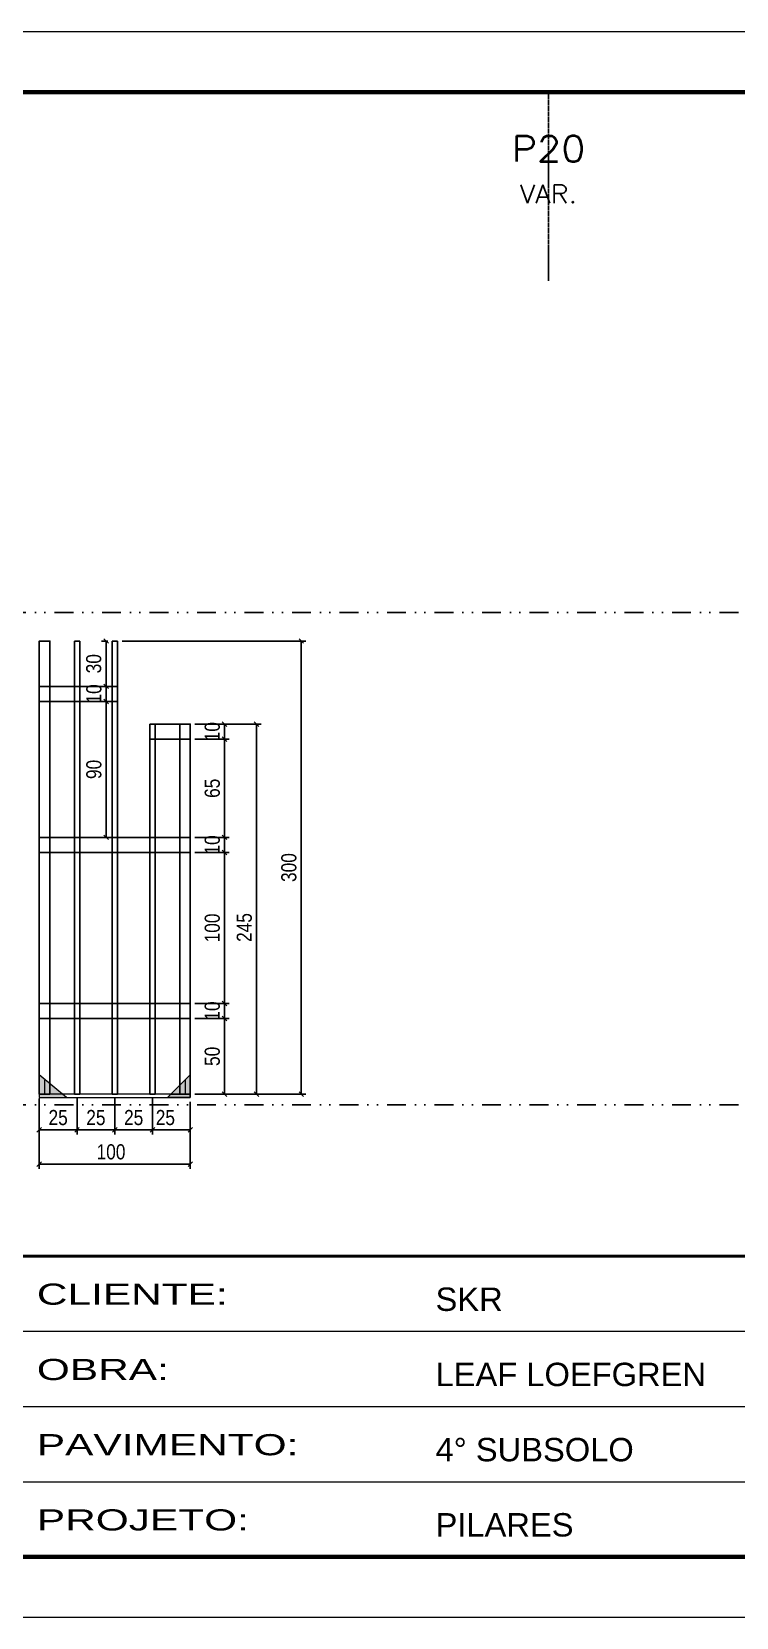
# Model space of a CAD drawing. Header units: millimetres. Extents: x 13777 to 27878, y -21631 to 6985.
# Drawn here: x 14831 to 15298, y -12442 to -11392 of the extents above; entities that cross this region are included whole.
import ezdxf
from ezdxf.enums import TextEntityAlignment as Align

# ---------------------------------------------------------------- set-up
doc = ezdxf.new("R2010")
doc.units = ezdxf.units.MM
for name, pattern in [('CONTINUO', [0]), ('DASHED', [0.75, 0.5, -0.25]), ('DIVIDE2', [0.625, 0.25, -0.125, 0, -0.125, 0, -0.125]), ('HIDDEN', [0.375, 0.25, -0.125])]:
    doc.linetypes.add(name, pattern=pattern)
for name, color, linetype in [('COTA', 241, 'Continuous'), ('Nível', 160, 'Continuous'), ('SARR_2.2x10', 60, 'Continuous'), ('SARR_3.5x7', 81, 'Continuous'), ('SARR_7x7', 40, 'Continuous'), ('Texto de Titulo', 7, 'Continuous'), ('Texto Qtd Sarr', 242, 'Continuous')]:
    doc.layers.add(name, color=color, linetype=linetype)
for name, color, linetype, lineweight in [('Folhas', 255, 'Continuous', 9), ('Madeira', 126, 'Continuous', 18), ('Sarr 2.2x7', 40, 'Continuous', 9), ('SARRAFO DE PRESSAO', 251, 'DASHED', 9), ('Texto Seção', 7, 'Continuous', 15)]:
    doc.layers.add(name, color=color, linetype=linetype, lineweight=lineweight)
doc.styles.add('ARIAL', font='arial.ttf')
doc.styles.add('COTA TECNICA', font='techl___.ttf', dxfattribs={"height": 10})
doc.styles.add('ROMANS', font='romans.shx')
doc.styles.add('Tecnologia', font='')
doc.styles.get('Tecnologia').set_extended_font_data('Forgotten Futurist')
doc.dimstyles.new('PAINEL', dxfattribs={"dimtxt": 10, "dimasz": 3, "dimexe": 3, "dimexo": 3, "dimgap": 3, "dimtad": 1, "dimdec": 1, "dimzin": 12, "dimdsep": 46, "dimtxsty": 'COTA TECNICA', "dimblk1": 'OBLIQUE', "dimblk2": 'OBLIQUE', "dimsah": 1, "dimcen": 0.9, "dimclrd": 4, "dimclre": 4, "dimclrt": 240, "dimadec": 1, "dimazin": 3, "dimtfac": 1, "dimtdec": 1, "dimtmove": 0, "dimatfit": 3, "dimfxl": 1, "dimtolj": 1, "dimtzin": 12, "dimarcsym": 0})

# ---------------------------------------------------------------- blocks, each defined once
blk = doc.blocks.new('9999999999')
at = {"color": 30, "linetype": 'CONTINUO'}
for p, q in [((98564.6, 34379.6), (99584, 34379.6)), ((98564.6, 34329.8), (99488, 34329.8)), ((98564.6, 34280), (99488, 34280))]:
    blk.add_line(p, q, dxfattribs=at)
at = {"color": 30, "linetype": 'CONTINUO', "const_width": 2}
blk.add_lwpolyline([(99584, 34230.2), (99584, 34414.4, 0.414214), (99569, 34429.4), (98229, 34429.4, 0.414214), (98214, 34414.4), (98214, 34245.2, 0.414214), (98229, 34230.2), (99584, 34230.2)], format="xyb", dxfattribs=at)
at = {"layer": 'Folhas'}
blk.add_lwpolyline([(98139, 34190.2), (99624, 34190.2), (99624, 35240.2), (98139, 35240.2)], close=True, dxfattribs=at)
at = {"layer": 'Folhas', "color": 30, "const_width": 3}
blk.add_lwpolyline([(98214, 34230.2), (99584, 34230.2), (99584, 35200.2), (98214, 35200.2)], close=True, dxfattribs=at)
at = {"color": 7, "linetype": 'Continuous', "ltscale": 5, "style": 'ARIAL'}
for s, height, p in [('SKR', 15.48, (98837.7, 34393.1)), ('LEAF LOEFGREN', 15.483, (98837.7, 34343.3)), ('4° SUBSOLO', 15.48, (98837.7, 34293.5)), ('PILARES', 15.48, (98837.7, 34243.7))]:
    blk.add_text(s, height=height, dxfattribs=at).set_placement(p)
at = {"layer": 'Folhas', "color": 7, "style": 'Tecnologia', "width": 1.5}
for s, p in [('CLIENTE:', (98573.7, 34397.2)), ('OBRA:', (98573.7, 34347.3)), ('PAVIMENTO:', (98573.7, 34297.5)), ('PROJETO:', (98573.7, 34247.7))]:
    blk.add_text(s, height=14, dxfattribs=at).set_placement(p)
blk = doc.blocks.new('_Oblique')
at = {"color": 0, "linetype": 'ByBlock', "lineweight": -2}
blk.add_line((-0.5, -0.5), (0.5, 0.5), dxfattribs=at)
blk = doc.blocks.new('*D2895')
at = {"layer": 'COTA', "color": 4, "lineweight": -2, "transparency": 16777216}
for p, q in [((14836.3, -12114.2), (14836.3, -12145.4)), ((14936.3, -12114.2), (14936.3, -12145.4)), ((14936.3, -12142.4), (14836.3, -12142.4))]:
    blk.add_line(p, q, dxfattribs=at)
at = {"layer": 'Defpoints', "color": 0, "transparency": 16777216}
for p in [(14836.3, -12111.2), (14936.3, -12111.2), (14836.3, -12142.4)]:
    blk.add_point(p, dxfattribs=at)
at = {"layer": 'COTA', "color": 4, "lineweight": -2, "transparency": 16777216, "xscale": 3, "yscale": 3, "zscale": 3, "rotation": 180}
blk.add_blockref('_Oblique', (14836.3, -12142.4), dxfattribs=at)
at = {"layer": 'COTA', "color": 4, "lineweight": -2, "transparency": 16777216, "xscale": 3, "yscale": 3, "zscale": 3}
blk.add_blockref('_Oblique', (14936.3, -12142.4), dxfattribs=at)
at = {"layer": 'COTA', "color": 240, "transparency": 16777216, "insert": (14883.8, -12134.3), "char_height": 10, "attachment_point": 5, "style": 'COTA TECNICA'}
blk.add_mtext('\\A1;100', dxfattribs=at)
blk = doc.blocks.new('*D2896')
at = {"layer": 'COTA', "color": 4, "lineweight": -2, "transparency": 16777216}
for p, q in [((14836.3, -12099), (14836.3, -12122.7)), ((14861.3, -12099), (14861.3, -12122.7)), ((14861.3, -12119.7), (14836.3, -12119.7))]:
    blk.add_line(p, q, dxfattribs=at)
at = {"layer": 'Defpoints', "color": 0, "transparency": 16777216}
for p in [(14836.3, -12096), (14861.3, -12096), (14836.3, -12119.7)]:
    blk.add_point(p, dxfattribs=at)
at = {"layer": 'COTA', "color": 4, "lineweight": -2, "transparency": 16777216, "xscale": 3, "yscale": 3, "zscale": 3, "rotation": 180}
blk.add_blockref('_Oblique', (14836.3, -12119.7), dxfattribs=at)
at = {"layer": 'COTA', "color": 4, "lineweight": -2, "transparency": 16777216, "xscale": 3, "yscale": 3, "zscale": 3}
blk.add_blockref('_Oblique', (14861.3, -12119.7), dxfattribs=at)
at = {"layer": 'COTA', "color": 240, "transparency": 16777216, "insert": (14848.8, -12111.6), "char_height": 10, "attachment_point": 5, "style": 'COTA TECNICA'}
blk.add_mtext('\\A1;25', dxfattribs=at)
blk = doc.blocks.new('*D2897')
at = {"layer": 'COTA', "color": 4, "lineweight": -2, "transparency": 16777216}
for p, q in [((14911.3, -12099), (14911.3, -12122.7)), ((14936.3, -12101.2), (14936.3, -12122.7)), ((14911.3, -12119.7), (14936.3, -12119.7))]:
    blk.add_line(p, q, dxfattribs=at)
at = {"layer": 'Defpoints', "color": 0, "transparency": 16777216}
for p in [(14911.3, -12096), (14936.3, -12098.2), (14936.3, -12119.7)]:
    blk.add_point(p, dxfattribs=at)
at = {"layer": 'COTA', "color": 4, "lineweight": -2, "transparency": 16777216, "xscale": 3, "yscale": 3, "zscale": 3, "rotation": 180}
blk.add_blockref('_Oblique', (14911.3, -12119.7), dxfattribs=at)
at = {"layer": 'COTA', "color": 4, "lineweight": -2, "transparency": 16777216, "xscale": 3, "yscale": 3, "zscale": 3}
blk.add_blockref('_Oblique', (14936.3, -12119.7), dxfattribs=at)
at = {"layer": 'COTA', "color": 240, "transparency": 16777216, "insert": (14919.8, -12111.6), "char_height": 10, "attachment_point": 5, "style": 'COTA TECNICA'}
blk.add_mtext('\\A1;25', dxfattribs=at)
blk = doc.blocks.new('*D2898')
at = {"layer": 'COTA', "color": 4, "lineweight": -2, "transparency": 16777216}
for p, q in [((14861.3, -12099), (14861.3, -12122.7)), ((14886.3, -12099), (14886.3, -12122.7)), ((14861.3, -12119.7), (14886.3, -12119.7))]:
    blk.add_line(p, q, dxfattribs=at)
at = {"layer": 'Defpoints', "color": 0, "transparency": 16777216}
for p in [(14861.3, -12096), (14886.3, -12096), (14886.3, -12119.7)]:
    blk.add_point(p, dxfattribs=at)
at = {"layer": 'COTA', "color": 4, "lineweight": -2, "transparency": 16777216, "xscale": 3, "yscale": 3, "zscale": 3, "rotation": 180}
blk.add_blockref('_Oblique', (14861.3, -12119.7), dxfattribs=at)
at = {"layer": 'COTA', "color": 4, "lineweight": -2, "transparency": 16777216, "xscale": 3, "yscale": 3, "zscale": 3}
blk.add_blockref('_Oblique', (14886.3, -12119.7), dxfattribs=at)
at = {"layer": 'COTA', "color": 240, "transparency": 16777216, "insert": (14873.8, -12111.6), "char_height": 10, "attachment_point": 5, "style": 'COTA TECNICA'}
blk.add_mtext('\\A1;25', dxfattribs=at)
blk = doc.blocks.new('*D2899')
at = {"layer": 'COTA', "color": 4, "lineweight": -2, "transparency": 16777216}
for p, q in [((14939.3, -12046), (14962, -12046)), ((14959, -12096), (14959, -12046)), ((14939.3, -12096), (14962, -12096))]:
    blk.add_line(p, q, dxfattribs=at)
at = {"layer": 'Defpoints', "color": 0, "transparency": 16777216}
for p in [(14936.3, -12046), (14959, -12046), (14936.3, -12096)]:
    blk.add_point(p, dxfattribs=at)
at = {"layer": 'COTA', "color": 4, "lineweight": -2, "transparency": 16777216, "xscale": 3, "yscale": 3, "zscale": 3}
for p, rotation in [((14959, -12046), 90), ((14959, -12096), 270)]:
    blk.add_blockref('_Oblique', p, dxfattribs=dict(at, rotation=rotation))
at = {"layer": 'COTA', "color": 240, "transparency": 16777216, "insert": (14950.9, -12071), "char_height": 10, "attachment_point": 5, "rotation": 90, "style": 'COTA TECNICA'}
blk.add_mtext('\\A1;50', dxfattribs=at)
blk = doc.blocks.new('*D2900')
at = {"layer": 'COTA', "color": 4, "lineweight": -2, "transparency": 16777216}
for p, q in [((14886.3, -12099), (14886.3, -12122.7)), ((14911.3, -12099), (14911.3, -12122.7)), ((14886.3, -12119.7), (14911.3, -12119.7))]:
    blk.add_line(p, q, dxfattribs=at)
at = {"layer": 'Defpoints', "color": 0, "transparency": 16777216}
for p in [(14886.3, -12096), (14911.3, -12096), (14911.3, -12119.7)]:
    blk.add_point(p, dxfattribs=at)
at = {"layer": 'COTA', "color": 4, "lineweight": -2, "transparency": 16777216, "xscale": 3, "yscale": 3, "zscale": 3, "rotation": 180}
blk.add_blockref('_Oblique', (14886.3, -12119.7), dxfattribs=at)
at = {"layer": 'COTA', "color": 4, "lineweight": -2, "transparency": 16777216, "xscale": 3, "yscale": 3, "zscale": 3}
blk.add_blockref('_Oblique', (14911.3, -12119.7), dxfattribs=at)
at = {"layer": 'COTA', "color": 240, "transparency": 16777216, "insert": (14898.8, -12111.6), "char_height": 10, "attachment_point": 5, "style": 'COTA TECNICA'}
blk.add_mtext('\\A1;25', dxfattribs=at)
blk = doc.blocks.new('*D2901')
at = {"layer": 'COTA', "color": 4, "lineweight": -2, "transparency": 16777216}
for p, q in [((14939.3, -12036), (14962, -12036)), ((14959, -12046), (14959, -12036)), ((14939.3, -12046), (14962, -12046))]:
    blk.add_line(p, q, dxfattribs=at)
at = {"layer": 'Defpoints', "color": 0, "transparency": 16777216}
for p in [(14936.3, -12036), (14959, -12036), (14936.3, -12046)]:
    blk.add_point(p, dxfattribs=at)
at = {"layer": 'COTA', "color": 4, "lineweight": -2, "transparency": 16777216, "xscale": 3, "yscale": 3, "zscale": 3}
for p, rotation in [((14959, -12036), 90), ((14959, -12046), 270)]:
    blk.add_blockref('_Oblique', p, dxfattribs=dict(at, rotation=rotation))
at = {"layer": 'COTA', "color": 240, "transparency": 16777216, "insert": (14950.9, -12041), "char_height": 10, "attachment_point": 5, "rotation": 90, "style": 'COTA TECNICA'}
blk.add_mtext('\\A1;10', dxfattribs=at)
blk = doc.blocks.new('*D2902')
at = {"layer": 'COTA', "color": 4, "lineweight": -2, "transparency": 16777216}
for p, q in [((14939.3, -11936), (14962, -11936)), ((14959, -12036), (14959, -11936)), ((14939.3, -12036), (14962, -12036))]:
    blk.add_line(p, q, dxfattribs=at)
at = {"layer": 'Defpoints', "color": 0, "transparency": 16777216}
for p in [(14936.3, -11936), (14959, -11936), (14936.3, -12036)]:
    blk.add_point(p, dxfattribs=at)
at = {"layer": 'COTA', "color": 4, "lineweight": -2, "transparency": 16777216, "xscale": 3, "yscale": 3, "zscale": 3}
for p, rotation in [((14959, -11936), 90), ((14959, -12036), 270)]:
    blk.add_blockref('_Oblique', p, dxfattribs=dict(at, rotation=rotation))
at = {"layer": 'COTA', "color": 240, "transparency": 16777216, "insert": (14950.9, -11986), "char_height": 10, "attachment_point": 5, "rotation": 90, "style": 'COTA TECNICA'}
blk.add_mtext('\\A1;100', dxfattribs=at)
blk = doc.blocks.new('*D2903')
at = {"layer": 'COTA', "color": 4, "lineweight": -2, "transparency": 16777216}
for p, q in [((14939.3, -11926), (14962, -11926)), ((14959, -11936), (14959, -11926)), ((14939.3, -11936), (14962, -11936))]:
    blk.add_line(p, q, dxfattribs=at)
at = {"layer": 'Defpoints', "color": 0, "transparency": 16777216}
for p in [(14936.3, -11926), (14959, -11926), (14936.3, -11936)]:
    blk.add_point(p, dxfattribs=at)
at = {"layer": 'COTA', "color": 4, "lineweight": -2, "transparency": 16777216, "xscale": 3, "yscale": 3, "zscale": 3}
for p, rotation in [((14959, -11926), 90), ((14959, -11936), 270)]:
    blk.add_blockref('_Oblique', p, dxfattribs=dict(at, rotation=rotation))
at = {"layer": 'COTA', "color": 240, "transparency": 16777216, "insert": (14950.9, -11931), "char_height": 10, "attachment_point": 5, "rotation": 90, "style": 'COTA TECNICA'}
blk.add_mtext('\\A1;10', dxfattribs=at)
blk = doc.blocks.new('*D2904')
at = {"layer": 'COTA', "color": 4, "lineweight": -2, "transparency": 16777216}
for p, q in [((14939.3, -11851), (14983.2, -11851)), ((14980.2, -12096), (14980.2, -11851)), ((14939.3, -12096), (14983.2, -12096))]:
    blk.add_line(p, q, dxfattribs=at)
at = {"layer": 'Defpoints', "color": 0, "transparency": 16777216}
for p in [(14936.3, -11851), (14980.2, -11851), (14936.3, -12096)]:
    blk.add_point(p, dxfattribs=at)
at = {"layer": 'COTA', "color": 4, "lineweight": -2, "transparency": 16777216, "xscale": 3, "yscale": 3, "zscale": 3}
for p, rotation in [((14980.2, -11851), 90), ((14980.2, -12096), 270)]:
    blk.add_blockref('_Oblique', p, dxfattribs=dict(at, rotation=rotation))
at = {"layer": 'COTA', "color": 240, "transparency": 16777216, "insert": (14972.1, -11985.7), "char_height": 10, "attachment_point": 5, "rotation": 90, "style": 'COTA TECNICA'}
blk.add_mtext('\\A1;245', dxfattribs=at)
blk = doc.blocks.new('*D2932')
at = {"layer": 'COTA', "color": 4, "lineweight": -2, "transparency": 16777216}
for p, q in [((14939.3, -11861), (14962, -11861)), ((14959, -11926), (14959, -11861)), ((14939.3, -11926), (14962, -11926))]:
    blk.add_line(p, q, dxfattribs=at)
at = {"layer": 'Defpoints', "color": 0, "transparency": 16777216}
for p in [(14936.3, -11861), (14959, -11861), (14936.3, -11926)]:
    blk.add_point(p, dxfattribs=at)
at = {"layer": 'COTA', "color": 4, "lineweight": -2, "transparency": 16777216, "xscale": 3, "yscale": 3, "zscale": 3}
for p, rotation in [((14959, -11861), 90), ((14959, -11926), 270)]:
    blk.add_blockref('_Oblique', p, dxfattribs=dict(at, rotation=rotation))
at = {"layer": 'COTA', "color": 240, "transparency": 16777216, "insert": (14950.9, -11893.5), "char_height": 10, "attachment_point": 5, "rotation": 90, "style": 'COTA TECNICA'}
blk.add_mtext('\\A1;65', dxfattribs=at)
blk = doc.blocks.new('*D2910')
at = {"layer": 'COTA', "color": 4, "lineweight": -2, "transparency": 16777216}
for p, q in [((14939.3, -11851), (14962, -11851)), ((14959, -11861), (14959, -11851)), ((14939.3, -11861), (14962, -11861))]:
    blk.add_line(p, q, dxfattribs=at)
at = {"layer": 'Defpoints', "color": 0, "transparency": 16777216}
for p in [(14936.3, -11851), (14959, -11851), (14936.3, -11861)]:
    blk.add_point(p, dxfattribs=at)
at = {"layer": 'COTA', "color": 4, "lineweight": -2, "transparency": 16777216, "xscale": 3, "yscale": 3, "zscale": 3}
for p, rotation in [((14959, -11851), 90), ((14959, -11861), 270)]:
    blk.add_blockref('_Oblique', p, dxfattribs=dict(at, rotation=rotation))
at = {"layer": 'COTA', "color": 240, "transparency": 16777216, "insert": (14950.9, -11856), "char_height": 10, "attachment_point": 5, "rotation": 90, "style": 'COTA TECNICA'}
blk.add_mtext('\\A1;10', dxfattribs=at)
blk = doc.blocks.new('*D2928')
at = {"layer": 'COTA', "color": 4, "lineweight": -2, "transparency": 16777216}
for p, q in [((14891.1, -11796), (15012.8, -11796)), ((15009.8, -12096), (15009.8, -11796)), ((14939.3, -12096), (15012.8, -12096))]:
    blk.add_line(p, q, dxfattribs=at)
at = {"layer": 'Defpoints', "color": 0, "transparency": 16777216}
for p in [(14888.1, -11796), (15009.8, -11796), (14936.3, -12096)]:
    blk.add_point(p, dxfattribs=at)
at = {"layer": 'COTA', "color": 4, "lineweight": -2, "transparency": 16777216, "xscale": 3, "yscale": 3, "zscale": 3}
for p, rotation in [((15009.8, -11796), 90), ((15009.8, -12096), 270)]:
    blk.add_blockref('_Oblique', p, dxfattribs=dict(at, rotation=rotation))
at = {"layer": 'COTA', "color": 240, "transparency": 16777216, "insert": (15001.6, -11946), "char_height": 10, "attachment_point": 5, "rotation": 90, "style": 'COTA TECNICA'}
blk.add_mtext('\\A1;300', dxfattribs=at)
blk = doc.blocks.new('*D2929')
at = {"layer": 'COTA', "color": 4, "lineweight": -2, "transparency": 16777216}
for p, q in [((14881.6, -11836), (14877.6, -11836)), ((14880.6, -11926), (14880.6, -11836)), ((14881.6, -11926), (14877.6, -11926))]:
    blk.add_line(p, q, dxfattribs=at)
at = {"layer": 'Defpoints', "color": 0, "transparency": 16777216}
for p in [(14880.6, -11836), (14884.6, -11836), (14884.6, -11926)]:
    blk.add_point(p, dxfattribs=at)
at = {"layer": 'COTA', "color": 4, "lineweight": -2, "transparency": 16777216, "xscale": 3, "yscale": 3, "zscale": 3}
for p, rotation in [((14880.6, -11836), 90), ((14880.6, -11926), 270)]:
    blk.add_blockref('_Oblique', p, dxfattribs=dict(at, rotation=rotation))
at = {"layer": 'COTA', "color": 240, "transparency": 16777216, "insert": (14872.5, -11881), "char_height": 10, "attachment_point": 5, "rotation": 90, "style": 'COTA TECNICA'}
blk.add_mtext('\\A1;90', dxfattribs=at)
blk = doc.blocks.new('*D2911')
at = {"layer": 'COTA', "color": 4, "lineweight": -2, "transparency": 16777216}
for p, q in [((14881.6, -11826), (14877.6, -11826)), ((14880.6, -11836), (14880.6, -11826)), ((14881.6, -11836), (14877.6, -11836))]:
    blk.add_line(p, q, dxfattribs=at)
at = {"layer": 'Defpoints', "color": 0, "transparency": 16777216}
for p in [(14880.6, -11826), (14884.6, -11826), (14884.6, -11836)]:
    blk.add_point(p, dxfattribs=at)
at = {"layer": 'COTA', "color": 4, "lineweight": -2, "transparency": 16777216, "xscale": 3, "yscale": 3, "zscale": 3}
for p, rotation in [((14880.6, -11826), 90), ((14880.6, -11836), 270)]:
    blk.add_blockref('_Oblique', p, dxfattribs=dict(at, rotation=rotation))
at = {"layer": 'COTA', "color": 240, "transparency": 16777216, "insert": (14872.5, -11831), "char_height": 10, "attachment_point": 5, "rotation": 90, "style": 'COTA TECNICA'}
blk.add_mtext('\\A1;10', dxfattribs=at)
blk = doc.blocks.new('*D2930')
at = {"layer": 'COTA', "color": 4, "lineweight": -2, "transparency": 16777216}
for p, q in [((14881.6, -11796), (14877.6, -11796)), ((14880.6, -11826), (14880.6, -11796)), ((14881.6, -11826), (14877.6, -11826))]:
    blk.add_line(p, q, dxfattribs=at)
at = {"layer": 'Defpoints', "color": 0, "transparency": 16777216}
for p in [(14880.6, -11796), (14884.6, -11796), (14884.6, -11826)]:
    blk.add_point(p, dxfattribs=at)
at = {"layer": 'COTA', "color": 4, "lineweight": -2, "transparency": 16777216, "xscale": 3, "yscale": 3, "zscale": 3}
for p, rotation in [((14880.6, -11796), 90), ((14880.6, -11826), 270)]:
    blk.add_blockref('_Oblique', p, dxfattribs=dict(at, rotation=rotation))
at = {"layer": 'COTA', "color": 240, "transparency": 16777216, "insert": (14872.4, -11811), "char_height": 10, "attachment_point": 5, "rotation": 90, "style": 'COTA TECNICA'}
blk.add_mtext('\\A1;30', dxfattribs=at)
blk = doc.blocks.new('titulo1')
at = {"layer": 'Defpoints', "color": 252, "linetype": 'HIDDEN', "ltscale": 2}
blk.add_line((0, 0), (0, 125), dxfattribs=at)
at = {"layer": 'Defpoints', "style": 'ROMANS', "oblique": 15}
blk.add_attdef('FOLHA', text='', height=10, dxfattribs=at).set_placement((0, 15.6), align=Align.MIDDLE_CENTER)
at = {"layer": 'Texto Qtd Sarr', "color": 3, "style": 'ROMANS', "oblique": 15}
for tag, height, p in [('TITULO', 17, (0, 71.4)), ('SEÇÃO', 12, (0, 41.5))]:
    blk.add_attdef(tag, text='', height=height, dxfattribs=at).set_placement(p, align=Align.MIDDLE_CENTER)

msp = doc.modelspace()

# ---------------------------------------------------------------- hatches: boundary and pattern name
at = {"layer": 'Madeira'}
h = msp.add_hatch(color=252, dxfattribs=at)
h.dxf.hatch_style = 2
h.paths.add_polyline_path([(14836.31, -12083.19), (14836.31, -12098.19), (14854.31, -12098.19)])
h = msp.add_hatch(color=252, dxfattribs=at)
h.dxf.hatch_style = 2
h.paths.add_polyline_path([(14936.31, -12083.19), (14936.31, -12098.19), (14921.31, -12098.19)])

# ---------------------------------------------------------------- linework, layer by layer
msp.add_line((14836.31, -12095.99), (14836.31, -12098.19), dxfattribs=at)
msp.add_line((14836.31, -12095.99), (14836.31, -12098.19), dxfattribs=at)
msp.add_line((14836.31, -12095.99), (14836.31, -12098.19), dxfattribs=at)
at = {"layer": 'Madeira', "color": 1, "linetype": 'HIDDEN'}
for p, q in [((14846.14, -12095.99), (14836.31, -12095.99)), ((14846.14, -12095.99), (14836.31, -12095.99)), ((14852.11, -12095.99), (14836.31, -12095.99)), ((14839.81, -12086.69), (14839.81, -12095.99)), ((14839.81, -12086.69), (14839.81, -12095.99)), ((14843.31, -12090.19), (14843.31, -12095.99)), ((14923.51, -12095.99), (14936.31, -12095.99)), ((14926.47, -12095.99), (14936.31, -12095.99)), ((14926.47, -12095.99), (14936.31, -12095.99)), ((14932.81, -12086.69), (14932.81, -12095.99)), ((14932.81, -12086.69), (14932.81, -12095.99))]:
    msp.add_line(p, q, dxfattribs=at)
at = {"layer": 'Madeira', "color": 0}
for points in [[(14836.31, -12083.19), (14836.31, -12098.19), (14854.31, -12098.19), (14836.31, -12083.19)], [(14936.31, -12083.19), (14936.31, -12098.19), (14921.31, -12098.19), (14936.31, -12083.19)]]:
    msp.add_lwpolyline(points, dxfattribs=at)
at = {"layer": 'Nível', "color": 4, "linetype": 'DIVIDE2', "ltscale": 50}
for p, q in [((13777.11, -11777.19), (21531.15, -11777.19)), ((13777.11, -12103.19), (21531.15, -12103.19))]:
    msp.add_line(p, q, dxfattribs=at)
at = {"layer": 'Sarr 2.2x7'}
msp.add_lwpolyline([(14936.31, -12095.99), (14836.31, -12095.99), (14836.31, -12098.19), (14936.31, -12098.19)], close=True, dxfattribs=at)
at = {"layer": 'SARR_2.2x10'}
for points in [[(14836.31, -11826.03), (14888.06, -11826.03), (14888.06, -11836.03), (14836.31, -11836.03)], [(14909.56, -11851.03), (14936.31, -11851.03), (14936.31, -11861.03), (14909.56, -11861.03)], [(14836.31, -11926.03), (14936.31, -11926.03), (14936.31, -11936.03), (14836.31, -11936.03)], [(14836.31, -12036.03), (14936.31, -12036.03), (14936.31, -12046.03), (14836.31, -12046.03)]]:
    msp.add_lwpolyline(points, close=True, dxfattribs=at)
at = {"layer": 'SARR_3.5x7'}
for p, q in [((14859.56, -12095.99), (14859.56, -11796.03)), ((14859.56, -11796.03), (14861.31, -11796.03)), ((14863.06, -11796.03), (14861.31, -11796.03)), ((14863.06, -12095.99), (14863.06, -11796.03)), ((14884.56, -12095.99), (14884.56, -11796.03)), ((14884.56, -11796.03), (14886.31, -11796.03)), ((14888.06, -11796.03), (14886.31, -11796.03)), ((14888.06, -12095.99), (14888.06, -11796.03)), ((14909.56, -12095.99), (14909.56, -11851.03)), ((14909.56, -11851.03), (14911.31, -11851.03)), ((14913.06, -11851.03), (14911.31, -11851.03)), ((14913.06, -12095.99), (14913.06, -11851.03)), ((14859.56, -12095.99), (14861.31, -12095.99)), ((14863.06, -12095.99), (14861.31, -12095.99)), ((14884.56, -12095.99), (14886.31, -12095.99)), ((14888.06, -12095.99), (14886.31, -12095.99)), ((14909.56, -12095.99), (14911.31, -12095.99)), ((14913.06, -12095.99), (14911.31, -12095.99))]:
    msp.add_line(p, q, dxfattribs=at)
at = {"layer": 'SARR_7x7'}
for points in [[(14836.31, -12095.99), (14843.31, -12095.99), (14843.31, -11796.03), (14836.31, -11796.03)], [(14929.31, -12095.99), (14936.31, -12095.99), (14936.31, -11851.03), (14929.31, -11851.03)]]:
    msp.add_lwpolyline(points, close=True, dxfattribs=at)

# ---------------------------------------------------------------- block references
at = {"layer": 'SARRAFO DE PRESSAO', "color": 6, "linetype": 'ByBlock'}
msp.add_blockref('9999999999', (-83739.01, -46632.68), dxfattribs=at)
at = {"layer": 'Texto Seção'}
ref = msp.add_blockref('titulo1', (15173.47, -11557.47), dxfattribs=at)
ref.add_attrib('TITULO', 'P20', dxfattribs={"layer": 'Texto de Titulo', "color": 7, "height": 17, "style": 'ROMANS', "width": 1.1}).set_placement((15173.47, -11469.97), align=Align.MIDDLE_CENTER)
ref.add_attrib('SEÇÃO', 'VAR.', dxfattribs={"layer": 'Texto de Titulo', "color": 7, "height": 12, "style": 'ROMANS', "width": 1.1}).set_placement((15173.47, -11499.97), align=Align.MIDDLE_CENTER)

# ---------------------------------------------------------------- dimensions: what is measured, and where the dimension line sits
at = {"layer": 'COTA'}
for base, p1, p2, angle, picture, middle in [((14880.64, -11796.03), (14884.56, -11826.03), (14884.56, -11796.03), 90, '*D2930', (14872.42, -11811.03)), ((15009.82, -11796.03), (14936.31, -12095.99), (14888.06, -11796.03), 90, '*D2928', (15001.61, -11946.01)), ((14880.64, -11836.03), (14884.56, -11926.03), (14884.56, -11836.03), 90, '*D2929', (14872.5, -11881.03)), ((14959, -11861.03), (14936.31, -11926.03), (14936.31, -11861.03), 90, '*D2932', (14950.89, -11893.53)), ((14959, -11935.99), (14936.31, -12035.99), (14936.31, -11935.99), 90, '*D2902', (14950.9, -11985.99)), ((14959, -12045.99), (14936.31, -12095.99), (14936.31, -12045.99), 90, '*D2899', (14950.89, -12070.99)), ((14836.31, -12119.69), (14861.31, -12095.99), (14836.31, -12095.99), 180, '*D2896', (14848.81, -12111.58))]:
    dim = msp.add_linear_dim(base=base, p1=p1, p2=p2, angle=angle, dimstyle='PAINEL', override={"dimtmove": 1}, dxfattribs=at)
    dim.commit()
    dim.dimension.update_dxf_attribs({"geometry": picture, "text_midpoint": middle})
for base, p1, p2, angle, picture, middle in [((14880.64, -11826.03), (14884.56, -11836.03), (14884.56, -11826.03), 90, '*D2911', (14880.64, -11831.03)), ((14959, -11850.99), (14936.31, -11860.99), (14936.31, -11850.99), 90, '*D2910', (14959, -11855.99)), ((14980.22, -11851.03), (14936.31, -12096.03), (14936.31, -11851.03), 90, '*D2904', (14980.22, -11985.73)), ((14959, -11925.99), (14936.31, -11935.99), (14936.31, -11925.99), 90, '*D2903', (14959, -11930.99)), ((14959, -12035.99), (14936.31, -12045.99), (14936.31, -12035.99), 90, '*D2901', (14959, -12040.99)), ((14836.31, -12142.37), (14936.31, -12111.19), (14836.31, -12111.19), 180, '*D2895', (14883.81, -12142.37))]:
    dim = msp.add_linear_dim(base=base, p1=p1, p2=p2, angle=angle, dimstyle='PAINEL', override={"dimtmove": 1}, dxfattribs=at)
    dim.commit()
    dim.dimension.update_dxf_attribs({"geometry": picture, "text_midpoint": middle, "dimtype": 160})
for base, p1, p2, picture, middle in [((14886.31, -12119.69), (14861.31, -12095.99), (14886.31, -12095.99), '*D2898', (14873.81, -12111.58)), ((14911.31, -12119.69), (14886.31, -12095.99), (14911.31, -12095.99), '*D2900', (14898.81, -12111.58))]:
    dim = msp.add_linear_dim(base=base, p1=p1, p2=p2, dimstyle='PAINEL', override={"dimtmove": 1}, dxfattribs=at)
    dim.commit()
    dim.dimension.update_dxf_attribs({"geometry": picture, "text_midpoint": middle})
dim = msp.add_linear_dim(base=(14936.31, -12119.69), p1=(14911.31, -12095.99), p2=(14936.31, -12098.19), dimstyle='PAINEL', override={"dimtmove": 1}, dxfattribs=at)
dim.commit()
dim.dimension.update_dxf_attribs({"geometry": '*D2897', "text_midpoint": (14919.81, -12119.69), "dimtype": 160})

doc.saveas('drawing.dxf')
